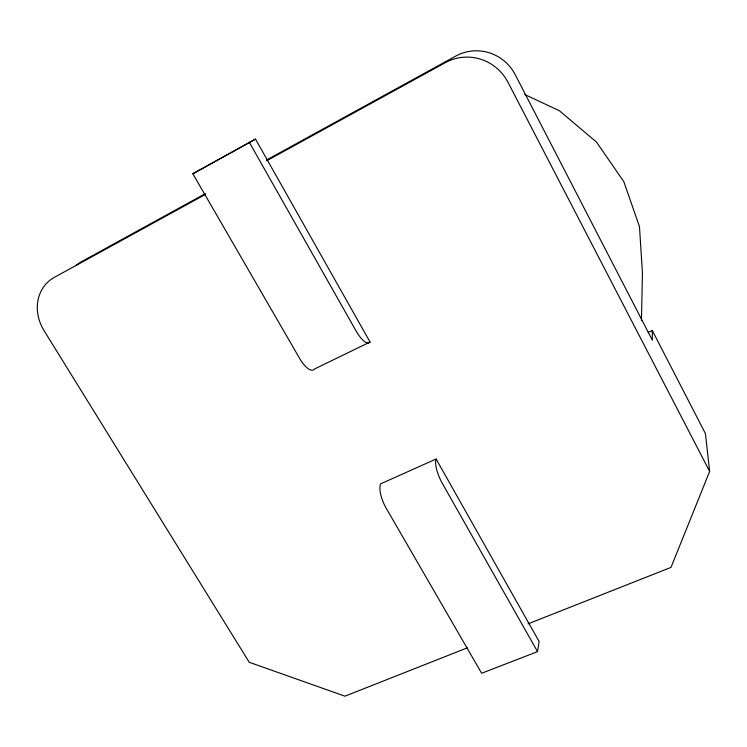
<?xml version="1.0" encoding="UTF-8"?>
<svg xmlns="http://www.w3.org/2000/svg" width="747" height="747" viewBox="0 0 747 747"><rect width="100%" height="100%" fill="white"/><g stroke="black" fill="none" stroke-linecap="round" stroke-linejoin="round"><path stroke-width="1.12" d="M641.449 320.715L642.439 273.028L639.479 226.658L623.838 181.717L596.517 142.107L559.391 110.733L524.73 94.533M537.532 651.636L539.11 641.477L436.108 459.022L380.681 483.823A19.291 6.975 66.8 0 0 386.143 508.1L481.638 673.262L537.532 651.636L442.317 483.365A19.571 6.181 66.4 0 1 436.108 459.022M648.144 332.434L652.299 330.538L705.411 433.568L709.65 471.404L671.002 567.393L528.008 623.876M192.857 173.771L255.502 139.11L370.045 342.014L314.487 369.018A19.655 7.386 63.7 0 1 299.659 358.504L192.857 173.771L255.502 139.11M205.406 193.613L81.768 261.543A40.291 35.38 48.4 0 0 76.063 265.568M266.716 159.933L455.754 56.081A44.362 43.541 76.7 0 1 515.262 74.765L652.364 340.249L652.299 330.538M205.462 194.388L54.382 277.352A42.243 36.752 48 0 0 44.101 330.716L249.255 662.281L344.946 696.176L467.351 647.836M266.716 160.754L445.361 62.645A46.678 45.763 72 0 1 508.035 82.366L709.65 471.404M249.33 142.332L356.002 330.837A19.954 6.555 63.7 0 0 370.045 342.014"/></g></svg>
